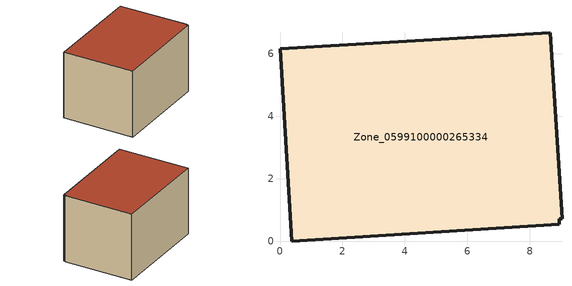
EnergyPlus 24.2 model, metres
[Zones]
Zone_0599100000265334
 floor ground (C_G): 9.03,0.72 8.93,0.71 8.95,0.54 0.38,0 0,6.15 8.66,6.66 z0
 wall outside (C_F): 9.03,0.72 8.66,6.66 0,6.15 0.38,0 8.95,0.54 8.93,0.71 9.03,0.72 z0:5.78
 roof outside (C_R): 8.93,0.71 9.03,0.72 8.66,6.66 0,6.15 0.38,0 8.95,0.54 z5.78
[BUILDING]
Pand.0599100000265334: North Axis=0; Terrain=City; Loads Convergence Tolerance Value=0.04; Temperature Convergence Tolerance Value=0.4; Solar Distribution=FullExterior; Maximum Number of Warmup Days=25; Minimum Number of Warmup Days=1
[Site:Location]
Rotterdam.The.Hague.AP_ZH_NLD Design_Conditions: Latitude=51.96; Longitude=4.45; Time Zone=1; Elevation=-4.5
[SITE:GROUNDTEMPERATURE:BUILDINGSURFACE]
18, 18, 18, 18, 18, 18, 18, 18, 18, 18, 18, 18
[MATERIAL] Thermal Absorptance=0.9; Solar Absorptance=0.7; Visible Absorptance=0.7
Name | Roughness | Thickness | Conductivity | Density | Specific Heat
G.TC.1946-1964 | MediumSmooth | 0.15 | 1 | 540 | 1210
F.TC.1946-1964 | Rough | 0.3 | 0.857143 | 1920 | 840
R.TC.1946-1964 | MediumRough | 0.2 | 0.235294 | 1500 | 1000
[CONSTRUCTION]
C_G: G.TC.1946-1964
C_F: F.TC.1946-1964
C_R: R.TC.1946-1964
[ZONE]
Zone_0599100000265334: Type=1; Multiplier=1; Ceiling Height=Autocalculate; Volume=Autocalculate; Floor Area=autocalculate; Part of Total Floor Area=Yes
[ZONEINFILTRATION:DESIGNFLOWRATE]
Infil_Zone_0599100000265334: Zone or ZoneList or Space or SpaceList=Zone_0599100000265334; Schedule=AlwaysOn; Design Flow Rate Calculation Method=Flow/Area; Flow Rate per Floor Area=0.003; Constant Term Coefficient=1; Temperature Term Coefficient=0; Velocity Term Coefficient=0; Velocity Squared Term Coefficient=0
[HVACTEMPLATE:ZONE:IDEALLOADSAIRSYSTEM]
Zone_0599100000265334: Maximum Heating Supply Air Temperature=50; Minimum Cooling Supply Air Temperature=13; Maximum Heating Supply Air Humidity Ratio=0.0156; Minimum Cooling Supply Air Humidity Ratio=0.0077; Heating Limit=NoLimit; Cooling Limit=NoLimit; Dehumidification Control Type=ConstantSensibleHeatRatio; Cooling Sensible Heat Ratio=0.7; Dehumidification Setpoint=60; Humidification Control Type=None; Humidification Setpoint=30; Outdoor Air Method=None; Outdoor Air Flow Rate per Person=0.00944; Outdoor Air Flow Rate per Zone Floor Area=0; Outdoor Air Flow Rate per Zone=0; Demand Controlled Ventilation Type=None; Outdoor Air Economizer Type=NoEconomizer; Heat Recovery Type=None; Sensible Heat Recovery Effectiveness=0.7; Latent Heat Recovery Effectiveness=0.65
[ZONECONTROL:THERMOSTAT]
ThermostatControl_Zone_0599100000265334: Zone or ZoneList=Zone_0599100000265334; Control Type Schedule=DualSetpointControlType; Control 1=Thermostat_Zone_0599100000265334; Temperature Difference Between Cutout And Setpoint=0
[THERMOSTATSETPOINT:DUALSETPOINT]
Thermostat_Zone_0599100000265334: Heating Setpoint Temperature Schedule=HeatingSetpoint_Zone_0599100000265334; Cooling Setpoint Temperature Schedule=CoolingSetpoint_Zone_0599100000265334
[SCHEDULE:COMPACT]
HeatingSetpoint_Zone_0599100000265334: Through: 12/31, For: AllDays, Until: 24:00, 21
CoolingSetpoint_Zone_0599100000265334: Through: 12/31, For: AllDays, Until: 24:00, 24
DualSetpointControlType: Through: 12/31, For: AllDays, Until: 24:00, 4
AlwaysOn: Through: 12/31, For: AllDays, Until: 24:00, 1
